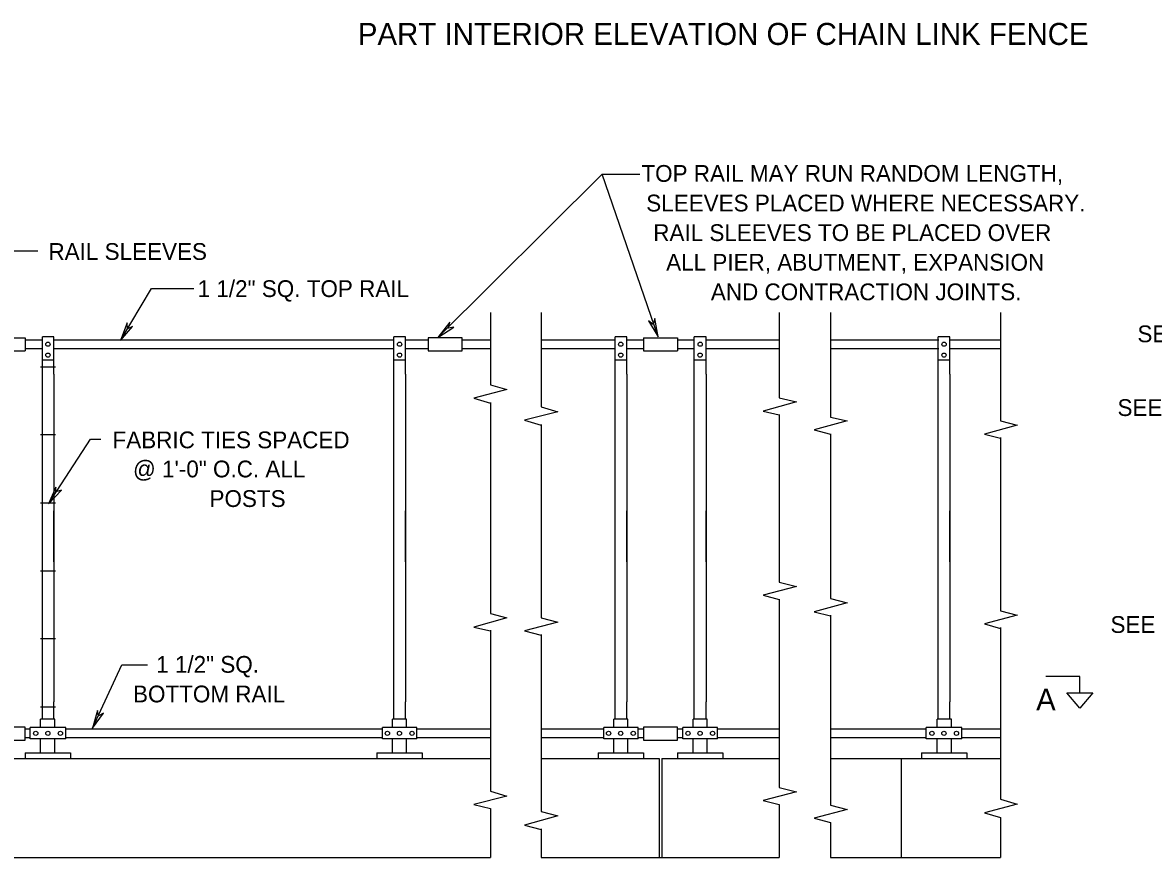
# Model space of a CAD drawing. Extents: x 528.16 to 531.11, y 154.41 to 156.24.
# Drawn here: x 528.785 to 529.474, y 154.998 to 155.507 of the extents above; entities that cross this region are included whole.
import ezdxf

# ---------------------------------------------------------------- set-up
doc = ezdxf.new("R2010")
doc.units = 0
doc.layers.add('Level 1', color=7, linetype='Continuous')
doc.layers.add('Level 2', color=7, linetype='Continuous')

msp = doc.modelspace()

# ---------------------------------------------------------------- linework, layer by layer
at = {"layer": 'Level 1'}
for p, q in [((529.07054, 155.28609), (529.08038, 155.28314)), ((529.08038, 155.28314), (529.06037, 155.27789)), ((529.06037, 155.27789), (529.07054, 155.27493)), ((529.24639, 155.27822), (529.25689, 155.27559)), ((529.10138, 155.27264), (529.11155, 155.26969)), ((529.25689, 155.27559), (529.23655, 155.27001)), ((529.23655, 155.27001), (529.24639, 155.26772)), ((529.11155, 155.26969), (529.09121, 155.26444)), ((529.09121, 155.26444), (529.10138, 155.26148)), ((529.28773, 155.26411), (529.26772, 155.25853)), ((529.27756, 155.2664), (529.28773, 155.26411)), ((529.38123, 155.26411), (529.3914, 155.26148)), ((529.26772, 155.25853), (529.27756, 155.25591)), ((529.3914, 155.26148), (529.37139, 155.25591)), ((529.37139, 155.25591), (529.38123, 155.25361)), ((529.25689, 155.16306), (529.23655, 155.15781)), ((529.24639, 155.16568), (529.25689, 155.16306)), ((529.23655, 155.15781), (529.24639, 155.15518)), ((529.28773, 155.15322), (529.26772, 155.14764)), ((529.27756, 155.15584), (529.28773, 155.15322)), ((529.07054, 155.14665), (529.08038, 155.14403)), ((529.26772, 155.14764), (529.27756, 155.14534)), ((529.38123, 155.14829), (529.3914, 155.14567)), ((529.08038, 155.14403), (529.06037, 155.13845)), ((529.11155, 155.1414), (529.09121, 155.13615)), ((529.10138, 155.14403), (529.11155, 155.1414)), ((529.3914, 155.14567), (529.37139, 155.14042)), ((529.37139, 155.14042), (529.38123, 155.13747)), ((529.06037, 155.13845), (529.07054, 155.13615)), ((529.09121, 155.13615), (529.10138, 155.13353)), ((529.07054, 155.03839), (529.08038, 155.03543)), ((529.25689, 155.03806), (529.23655, 155.03281)), ((529.24639, 155.04068), (529.25689, 155.03806)), ((529.08038, 155.03543), (529.06037, 155.03018)), ((529.06037, 155.03018), (529.07054, 155.02789)), ((529.23655, 155.03281), (529.24639, 155.03018)), ((529.27756, 155.02986), (529.28773, 155.02723)), ((529.3914, 155.03051), (529.37139, 155.02526)), ((529.38123, 155.03346), (529.3914, 155.03051)), ((529.11155, 155.02329), (529.09121, 155.01772)), ((529.10138, 155.02592), (529.11155, 155.02329)), ((529.28773, 155.02723), (529.26772, 155.02198)), ((529.26772, 155.02198), (529.27756, 155.01936)), ((529.37139, 155.02526), (529.38123, 155.02231)), ((529.09121, 155.01772), (529.10138, 155.01509))]:
    msp.add_line(p, q, dxfattribs=at)
for points in [[(529.17257, 155.31529), (529.1706, 155.32644), (529.16962, 155.32283), (529.16667, 155.32513)], [(528.84514, 155.31299), (528.85236, 155.32152), (528.84941, 155.32021), (528.84908, 155.32382)], [(529.03839, 155.31496), (529.04823, 155.32119), (529.04462, 155.32054), (529.0456, 155.32415)], [(528.80118, 155.21358), (528.80906, 155.22178), (528.80577, 155.2208), (528.80577, 155.22375)], [(529.43734, 155.09843), (529.42946, 155.08891), (529.42159, 155.09843)], [(528.82808, 155.07677), (528.83465, 155.08596), (528.83169, 155.08432), (528.83104, 155.0876)]]:
    msp.add_lwpolyline(points, close=True, dxfattribs=at)
msp.add_lwpolyline([(529.42946, 155.09843), (529.42946, 155.10827), (529.40879, 155.10827)], dxfattribs=at)
at = {"layer": 'Level 2'}
for p, q in [((529.13845, 155.41437), (529.03839, 155.31496)), ((528.77067, 155.36778), (528.79462, 155.36778)), ((529.07054, 155.33005), (529.07054, 155.28609)), ((529.10138, 155.33005), (529.10138, 155.27264)), ((529.24639, 155.33005), (529.24639, 155.27822)), ((529.27756, 155.33005), (529.27756, 155.2664)), ((529.38123, 155.33005), (529.38123, 155.26411)), ((528.7664, 155.31463), (528.78707, 155.31463)), ((528.78707, 155.31463), (528.78707, 155.30676)), ((528.79757, 155.31332), (528.78707, 155.31332)), ((528.80446, 155.31529), (528.79757, 155.31529)), ((528.79757, 155.29856), (528.79757, 155.31529)), ((528.9977, 155.31332), (528.80413, 155.31332)), ((528.80446, 155.29856), (528.80446, 155.31529)), ((529.01148, 155.31332), (528.9977, 155.31332)), ((529.0187, 155.31529), (529.01148, 155.31529)), ((529.01148, 155.29856), (529.01148, 155.31529)), ((529.0187, 155.29856), (529.0187, 155.31529)), ((529.03248, 155.31332), (529.0187, 155.31332)), ((529.03248, 155.31463), (529.03248, 155.30676)), ((529.05315, 155.31463), (529.03248, 155.31463)), ((529.05315, 155.30676), (529.05315, 155.31463)), ((529.07054, 155.31332), (529.05315, 155.31332)), ((529.14633, 155.31332), (529.10138, 155.31332)), ((529.15354, 155.31529), (529.14633, 155.31529)), ((529.14633, 155.29856), (529.14633, 155.31529)), ((529.15354, 155.29856), (529.15354, 155.31529)), ((529.16371, 155.31332), (529.15354, 155.31332)), ((529.16371, 155.31463), (529.16371, 155.30676)), ((529.16371, 155.31463), (529.18438, 155.31463)), ((529.18438, 155.31463), (529.18438, 155.30676)), ((529.19455, 155.31332), (529.18438, 155.31332)), ((529.20177, 155.31529), (529.19455, 155.31529)), ((529.19455, 155.29856), (529.19455, 155.31529)), ((529.20177, 155.29856), (529.20177, 155.31529)), ((529.24639, 155.31332), (529.20177, 155.31332)), ((529.3435, 155.31332), (529.27756, 155.31332)), ((529.35039, 155.31529), (529.34318, 155.31529)), ((529.34318, 155.29856), (529.34318, 155.31529)), ((529.35039, 155.29856), (529.35039, 155.31529)), ((529.38123, 155.31332), (529.35039, 155.31332)), ((528.7664, 155.30676), (528.78707, 155.30676)), ((528.79757, 155.30807), (528.78707, 155.30807)), ((528.99869, 155.30807), (528.80446, 155.30807)), ((529.01148, 155.30807), (528.99869, 155.30807)), ((529.03248, 155.30807), (529.0187, 155.30807)), ((529.03248, 155.30676), (529.05315, 155.30676)), ((529.07054, 155.30807), (529.05315, 155.30807)), ((529.14633, 155.30807), (529.10138, 155.30807)), ((529.16371, 155.30807), (529.15354, 155.30807)), ((529.16371, 155.30676), (529.18438, 155.30676)), ((529.19455, 155.30807), (529.18438, 155.30807)), ((529.24639, 155.30807), (529.20177, 155.30807)), ((529.3435, 155.30807), (529.27756, 155.30807)), ((529.38123, 155.30807), (529.35039, 155.30807)), ((528.80446, 155.30118), (528.79757, 155.30118)), ((528.79757, 155.29528), (528.79757, 155.29856)), ((528.80446, 155.29528), (528.80446, 155.29856)), ((529.0187, 155.30118), (529.01148, 155.30118)), ((529.01148, 155.29528), (529.01148, 155.29856)), ((529.0187, 155.29528), (529.0187, 155.29856)), ((529.15354, 155.30118), (529.14633, 155.30118)), ((529.14633, 155.29528), (529.14633, 155.29856)), ((529.15354, 155.29528), (529.15354, 155.29856)), ((529.20177, 155.30118), (529.19455, 155.30118)), ((529.19455, 155.29528), (529.19455, 155.29856)), ((529.20177, 155.29528), (529.20177, 155.29856)), ((529.35039, 155.30118), (529.34318, 155.30118)), ((529.34318, 155.29528), (529.34318, 155.29856)), ((529.35039, 155.29528), (529.35039, 155.29856)), ((528.80545, 155.29692), (528.79626, 155.29692)), ((528.79757, 155.29265), (528.79757, 155.29528)), ((528.79757, 155.19488), (528.79757, 155.29265)), ((528.80446, 155.29265), (528.80446, 155.29528)), ((528.80446, 155.29265), (528.80446, 155.09285)), ((529.01148, 155.29265), (529.01148, 155.29528)), ((529.01148, 155.19488), (529.01148, 155.29265)), ((529.0187, 155.29265), (529.0187, 155.29528)), ((529.0187, 155.29265), (529.0187, 155.09285)), ((529.14633, 155.29265), (529.14633, 155.29528)), ((529.14633, 155.19488), (529.14633, 155.29265)), ((529.15354, 155.29265), (529.15354, 155.29528)), ((529.15354, 155.29265), (529.15354, 155.09285)), ((529.19455, 155.29265), (529.19455, 155.29528)), ((529.19455, 155.19488), (529.19455, 155.29265)), ((529.20177, 155.29265), (529.20177, 155.29528)), ((529.20177, 155.29265), (529.20177, 155.09285)), ((529.34318, 155.29265), (529.34318, 155.29528)), ((529.34318, 155.19488), (529.34318, 155.29265)), ((529.35039, 155.29265), (529.35039, 155.29528)), ((529.35039, 155.29265), (529.35039, 155.09285)), ((529.07054, 155.27526), (529.07054, 155.14665)), ((529.24639, 155.26804), (529.24639, 155.16568)), ((529.10138, 155.26181), (529.10138, 155.14403)), ((529.27756, 155.25623), (529.27756, 155.15584)), ((528.80545, 155.25558), (528.79626, 155.25558)), ((529.38123, 155.25394), (529.38123, 155.14829)), ((528.80545, 155.21391), (528.79626, 155.21391)), ((528.79757, 155.18832), (528.79757, 155.20932)), ((528.80446, 155.17815), (528.80446, 155.20932)), ((529.01148, 155.18832), (529.01148, 155.20932)), ((529.0187, 155.17815), (529.0187, 155.20932)), ((529.14633, 155.18832), (529.14633, 155.20932)), ((529.15354, 155.17815), (529.15354, 155.20932)), ((529.19455, 155.18832), (529.19455, 155.20932)), ((529.20177, 155.17815), (529.20177, 155.20932)), ((529.34318, 155.18832), (529.34318, 155.20932)), ((529.35039, 155.17815), (529.35039, 155.20932)), ((528.80446, 155.18832), (528.80446, 155.19488)), ((529.0187, 155.18832), (529.0187, 155.19488)), ((529.15354, 155.18832), (529.15354, 155.19488)), ((529.20177, 155.18832), (529.20177, 155.19488)), ((529.35039, 155.18832), (529.35039, 155.19488)), ((528.79757, 155.17815), (528.79757, 155.18832)), ((528.79757, 155.09285), (528.79757, 155.18832)), ((529.01148, 155.17815), (529.01148, 155.18832)), ((529.01148, 155.09285), (529.01148, 155.18832)), ((529.14633, 155.17815), (529.14633, 155.18832)), ((529.14633, 155.09285), (529.14633, 155.18832)), ((529.19455, 155.17815), (529.19455, 155.18832)), ((529.19455, 155.09285), (529.19455, 155.18832)), ((529.34318, 155.17815), (529.34318, 155.18832)), ((529.34318, 155.09285), (529.34318, 155.18832)), ((528.80545, 155.17257), (528.79626, 155.17257)), ((529.24639, 155.15551), (529.24639, 155.04068)), ((529.27756, 155.14567), (529.27756, 155.02986)), ((529.07054, 155.13648), (529.07054, 155.03839)), ((529.10138, 155.13386), (529.10138, 155.02592)), ((529.38123, 155.13812), (529.38123, 155.03346)), ((528.80545, 155.13123), (528.79626, 155.13123)), ((528.79757, 155.08235), (528.79757, 155.09285)), ((528.80446, 155.08235), (528.80446, 155.09285)), ((529.01148, 155.08235), (529.01148, 155.09285)), ((529.0187, 155.08235), (529.0187, 155.09285)), ((529.14633, 155.08235), (529.14633, 155.09285)), ((529.15354, 155.08235), (529.15354, 155.09285)), ((529.19455, 155.08235), (529.19455, 155.09285)), ((529.20177, 155.08235), (529.20177, 155.09285)), ((529.34318, 155.08235), (529.34318, 155.09285)), ((529.35039, 155.08235), (529.35039, 155.09285)), ((528.80545, 155.08957), (528.79626, 155.08957)), ((528.78707, 155.07743), (528.7664, 155.07743)), ((528.78707, 155.06955), (528.78707, 155.07743)), ((528.79003, 155.07021), (528.79003, 155.0771)), ((528.79101, 155.0771), (528.79003, 155.0771)), ((528.80085, 155.0771), (528.79101, 155.0771)), ((528.80512, 155.08235), (528.79626, 155.08235)), ((528.79626, 155.0771), (528.79626, 155.08235)), ((528.81102, 155.0771), (528.80085, 155.0771)), ((528.80512, 155.0771), (528.80512, 155.08235)), ((528.81168, 155.0771), (528.81102, 155.0771)), ((528.81168, 155.07021), (528.81168, 155.0771)), ((529.00459, 155.07021), (529.00459, 155.0771)), ((529.00525, 155.0771), (529.00459, 155.0771)), ((529.01509, 155.0771), (529.00525, 155.0771)), ((529.01936, 155.08235), (529.01083, 155.08235)), ((529.01083, 155.0771), (529.01083, 155.08235)), ((529.02493, 155.0771), (529.01509, 155.0771)), ((529.01936, 155.0771), (529.01936, 155.08235)), ((529.02559, 155.0771), (529.02493, 155.0771)), ((529.02559, 155.07021), (529.02559, 155.0771)), ((529.13944, 155.07021), (529.13944, 155.0771)), ((529.14009, 155.0771), (529.13944, 155.0771)), ((529.14993, 155.0771), (529.14009, 155.0771)), ((529.1542, 155.08235), (529.14567, 155.08235)), ((529.14567, 155.0771), (529.14567, 155.08235)), ((529.15978, 155.0771), (529.14993, 155.0771)), ((529.1542, 155.0771), (529.1542, 155.08235)), ((529.16043, 155.0771), (529.15978, 155.0771)), ((529.16043, 155.07021), (529.16043, 155.0771)), ((529.16371, 155.07743), (529.16371, 155.06955)), ((529.18438, 155.07743), (529.16371, 155.07743)), ((529.18438, 155.06955), (529.18438, 155.07743)), ((529.18766, 155.07021), (529.18766, 155.0771)), ((529.18832, 155.0771), (529.18766, 155.0771)), ((529.19816, 155.0771), (529.18832, 155.0771)), ((529.20243, 155.08235), (529.1939, 155.08235)), ((529.1939, 155.0771), (529.1939, 155.08235)), ((529.20801, 155.0771), (529.19816, 155.0771)), ((529.20243, 155.0771), (529.20243, 155.08235)), ((529.20866, 155.0771), (529.20801, 155.0771)), ((529.20866, 155.07021), (529.20866, 155.0771)), ((529.33596, 155.07021), (529.33596, 155.0771)), ((529.33694, 155.0771), (529.33596, 155.0771)), ((529.34678, 155.0771), (529.33694, 155.0771)), ((529.35138, 155.08235), (529.34252, 155.08235)), ((529.34252, 155.0771), (529.34252, 155.08235)), ((529.35663, 155.0771), (529.34678, 155.0771)), ((529.35138, 155.0771), (529.35138, 155.08235)), ((529.35761, 155.0771), (529.35663, 155.0771)), ((529.35761, 155.07021), (529.35761, 155.0771)), ((528.78707, 155.07644), (528.79003, 155.07644)), ((528.78707, 155.07119), (528.79003, 155.07119)), ((528.79068, 155.07021), (528.79003, 155.07021)), ((528.80085, 155.07021), (528.79068, 155.07021)), ((528.79626, 155.06168), (528.79626, 155.07021)), ((528.81168, 155.07021), (528.80085, 155.07021)), ((528.80512, 155.06168), (528.80512, 155.07021)), ((528.81168, 155.07644), (529.00459, 155.07644)), ((528.81168, 155.07119), (529.00459, 155.07119)), ((529.00525, 155.07021), (529.00459, 155.07021)), ((529.01509, 155.07021), (529.00525, 155.07021)), ((529.01083, 155.06168), (529.01083, 155.07021)), ((529.02559, 155.07021), (529.01509, 155.07021)), ((529.01936, 155.06168), (529.01936, 155.07021)), ((529.02559, 155.07644), (529.07054, 155.07644)), ((529.02559, 155.07119), (529.07054, 155.07119)), ((529.10138, 155.07644), (529.13944, 155.07644)), ((529.10138, 155.07119), (529.13944, 155.07119)), ((529.14009, 155.07021), (529.13944, 155.07021)), ((529.14993, 155.07021), (529.14009, 155.07021)), ((529.14567, 155.06168), (529.14567, 155.07021)), ((529.16043, 155.07021), (529.14993, 155.07021)), ((529.1542, 155.06168), (529.1542, 155.07021)), ((529.16043, 155.07644), (529.16371, 155.07644)), ((529.16043, 155.07119), (529.16371, 155.07119)), ((529.18438, 155.07644), (529.18766, 155.07644)), ((529.18438, 155.07119), (529.18766, 155.07119)), ((529.18832, 155.07021), (529.18766, 155.07021)), ((529.19816, 155.07021), (529.18832, 155.07021)), ((529.1939, 155.06168), (529.1939, 155.07021)), ((529.20866, 155.07021), (529.19816, 155.07021)), ((529.20243, 155.06168), (529.20243, 155.07021)), ((529.20866, 155.07644), (529.24639, 155.07644)), ((529.20866, 155.07119), (529.24639, 155.07119)), ((529.27756, 155.07644), (529.33596, 155.07644)), ((529.27756, 155.07119), (529.33596, 155.07119)), ((529.33694, 155.07021), (529.33596, 155.07021)), ((529.34678, 155.07021), (529.33694, 155.07021)), ((529.34252, 155.06168), (529.34252, 155.07021)), ((529.35761, 155.07021), (529.34678, 155.07021)), ((529.35138, 155.06168), (529.35138, 155.07021)), ((529.35761, 155.07644), (529.38123, 155.07644)), ((529.35761, 155.07119), (529.38123, 155.07119)), ((528.7664, 155.06955), (528.78707, 155.06955)), ((529.16371, 155.06955), (529.18438, 155.06955)), ((528.77756, 155.0584), (529.07054, 155.0584)), ((528.78707, 155.06168), (528.81463, 155.06168)), ((528.78707, 155.06168), (528.78707, 155.0584)), ((528.81463, 155.06168), (528.81463, 155.0584)), ((529.00131, 155.06168), (529.02887, 155.06168)), ((529.00131, 155.06168), (529.00131, 155.0584)), ((529.02887, 155.06168), (529.02887, 155.0584)), ((529.10138, 155.0584), (529.17323, 155.0584)), ((529.13615, 155.06168), (529.16371, 155.06168)), ((529.13615, 155.06168), (529.13615, 155.0584)), ((529.16371, 155.06168), (529.16371, 155.0584)), ((529.17323, 155.0584), (529.17323, 154.99803)), ((529.17487, 155.0584), (529.17487, 154.99803)), ((529.17487, 155.0584), (529.24639, 155.0584)), ((529.18438, 155.06168), (529.21194, 155.06168)), ((529.18438, 155.06168), (529.18438, 155.0584)), ((529.21194, 155.06168), (529.21194, 155.0584)), ((529.27756, 155.0584), (529.38123, 155.0584)), ((529.32087, 154.99803), (529.32087, 155.0584)), ((529.33301, 155.06168), (529.36056, 155.06168)), ((529.33301, 155.06168), (529.33301, 155.0584)), ((529.36056, 155.06168), (529.36056, 155.0584)), ((529.24639, 155.03018), (529.24639, 154.99803)), ((529.07054, 155.02789), (529.07054, 154.99803)), ((529.38123, 155.02231), (529.38123, 154.99803)), ((529.10138, 155.01542), (529.10138, 155.01214)), ((529.10138, 155.01509), (529.10138, 154.99803)), ((529.27756, 155.01936), (529.27756, 154.99803)), ((528.77756, 154.99803), (529.07054, 154.99803)), ((529.10138, 154.99803), (529.17487, 154.99803)), ((529.17487, 154.99803), (529.24639, 154.99803)), ((529.27756, 154.99803), (529.38123, 154.99803))]:
    msp.add_line(p, q, dxfattribs=at)
for points in [[(529.17257, 155.31529), (529.13845, 155.41437), (529.16142, 155.41437)], [(528.84514, 155.31299), (528.86385, 155.34482), (528.88976, 155.34482)], [(528.80118, 155.21358), (528.82677, 155.25295), (528.83301, 155.25295)], [(528.82808, 155.07677), (528.8458, 155.11549), (528.86155, 155.11549)]]:
    msp.add_lwpolyline(points, dxfattribs=at)
for centre in [(528.80087, 155.31082), (529.01509, 155.31082), (529.14983, 155.31082), (529.1982, 155.31082), (529.34677, 155.31082), (528.80083, 155.30414), (529.01504, 155.30414), (529.14979, 155.30414), (529.19816, 155.30414), (529.34673, 155.30414), (528.79345, 155.07365), (528.80081, 155.07365), (528.80845, 155.07365), (529.00767, 155.07365), (529.01502, 155.07365), (529.02266, 155.07365), (529.14242, 155.07365), (529.14977, 155.07365), (529.15741, 155.07365), (529.19079, 155.07365), (529.19814, 155.07365), (529.20578, 155.07365), (529.33936, 155.07365), (529.34671, 155.07365), (529.35435, 155.07365)]:
    msp.add_circle(centre, 0.0013, dxfattribs=at)

# ---------------------------------------------------------------- texts
at = {"layer": 'Level 1'}
msp.add_text('A', height=0.01333, dxfattribs=at).set_placement((529.40289, 155.0876))
at = {"layer": 'Level 2'}
for s, height, p in [('PART INTERIOR ELEVATION OF CHAIN LINK FENCE', 0.0134035, (528.98965, 155.49322)), ('TOP RAIL MAY RUN RANDOM LENGTH,', 0.0102283, (529.1624, 155.40978)), ('SLEEVES PLACED WHERE NECESSARY.', 0.0102283, (529.16535, 155.39173)), ('RAIL SLEEVES TO BE PLACED OVER', 0.0102283, (529.16962, 155.37369)), ('RAIL SLEEVES', 0.0102283, (528.80118, 155.3622)), ('ALL PIER, ABUTMENT, EXPANSION', 0.0102283, (529.17749, 155.35564)), ('1 1/2" SQ. TOP RAIL', 0.0102283, (528.89206, 155.33957)), ('AND CONTRACTION JOINTS.', 0.0102283, (529.20472, 155.3376)), ('SEE DETAIL PC', 0.0102283, (529.46457, 155.31201)), ('SEE DETAIL BC', 0.0102283, (529.45243, 155.26706)), ('FABRIC TIES SPACED', 0.0102283, (528.84022, 155.24738)), ('@ 1\'-0" O.C. ALL', 0.0102283, (528.85269, 155.22966)), ('POSTS', 0.010228, (528.89928, 155.21161)), ('SEE DETAIL BC', 0.0102283, (529.44816, 155.13484)), ('1 1/2" SQ. ', 0.0102283, (528.8668, 155.11056)), ('BOTTOM RAIL', 0.0102283, (528.85269, 155.09252))]:
    msp.add_text(s, height=height, dxfattribs=at).set_placement(p)

doc.saveas('drawing.dxf')
